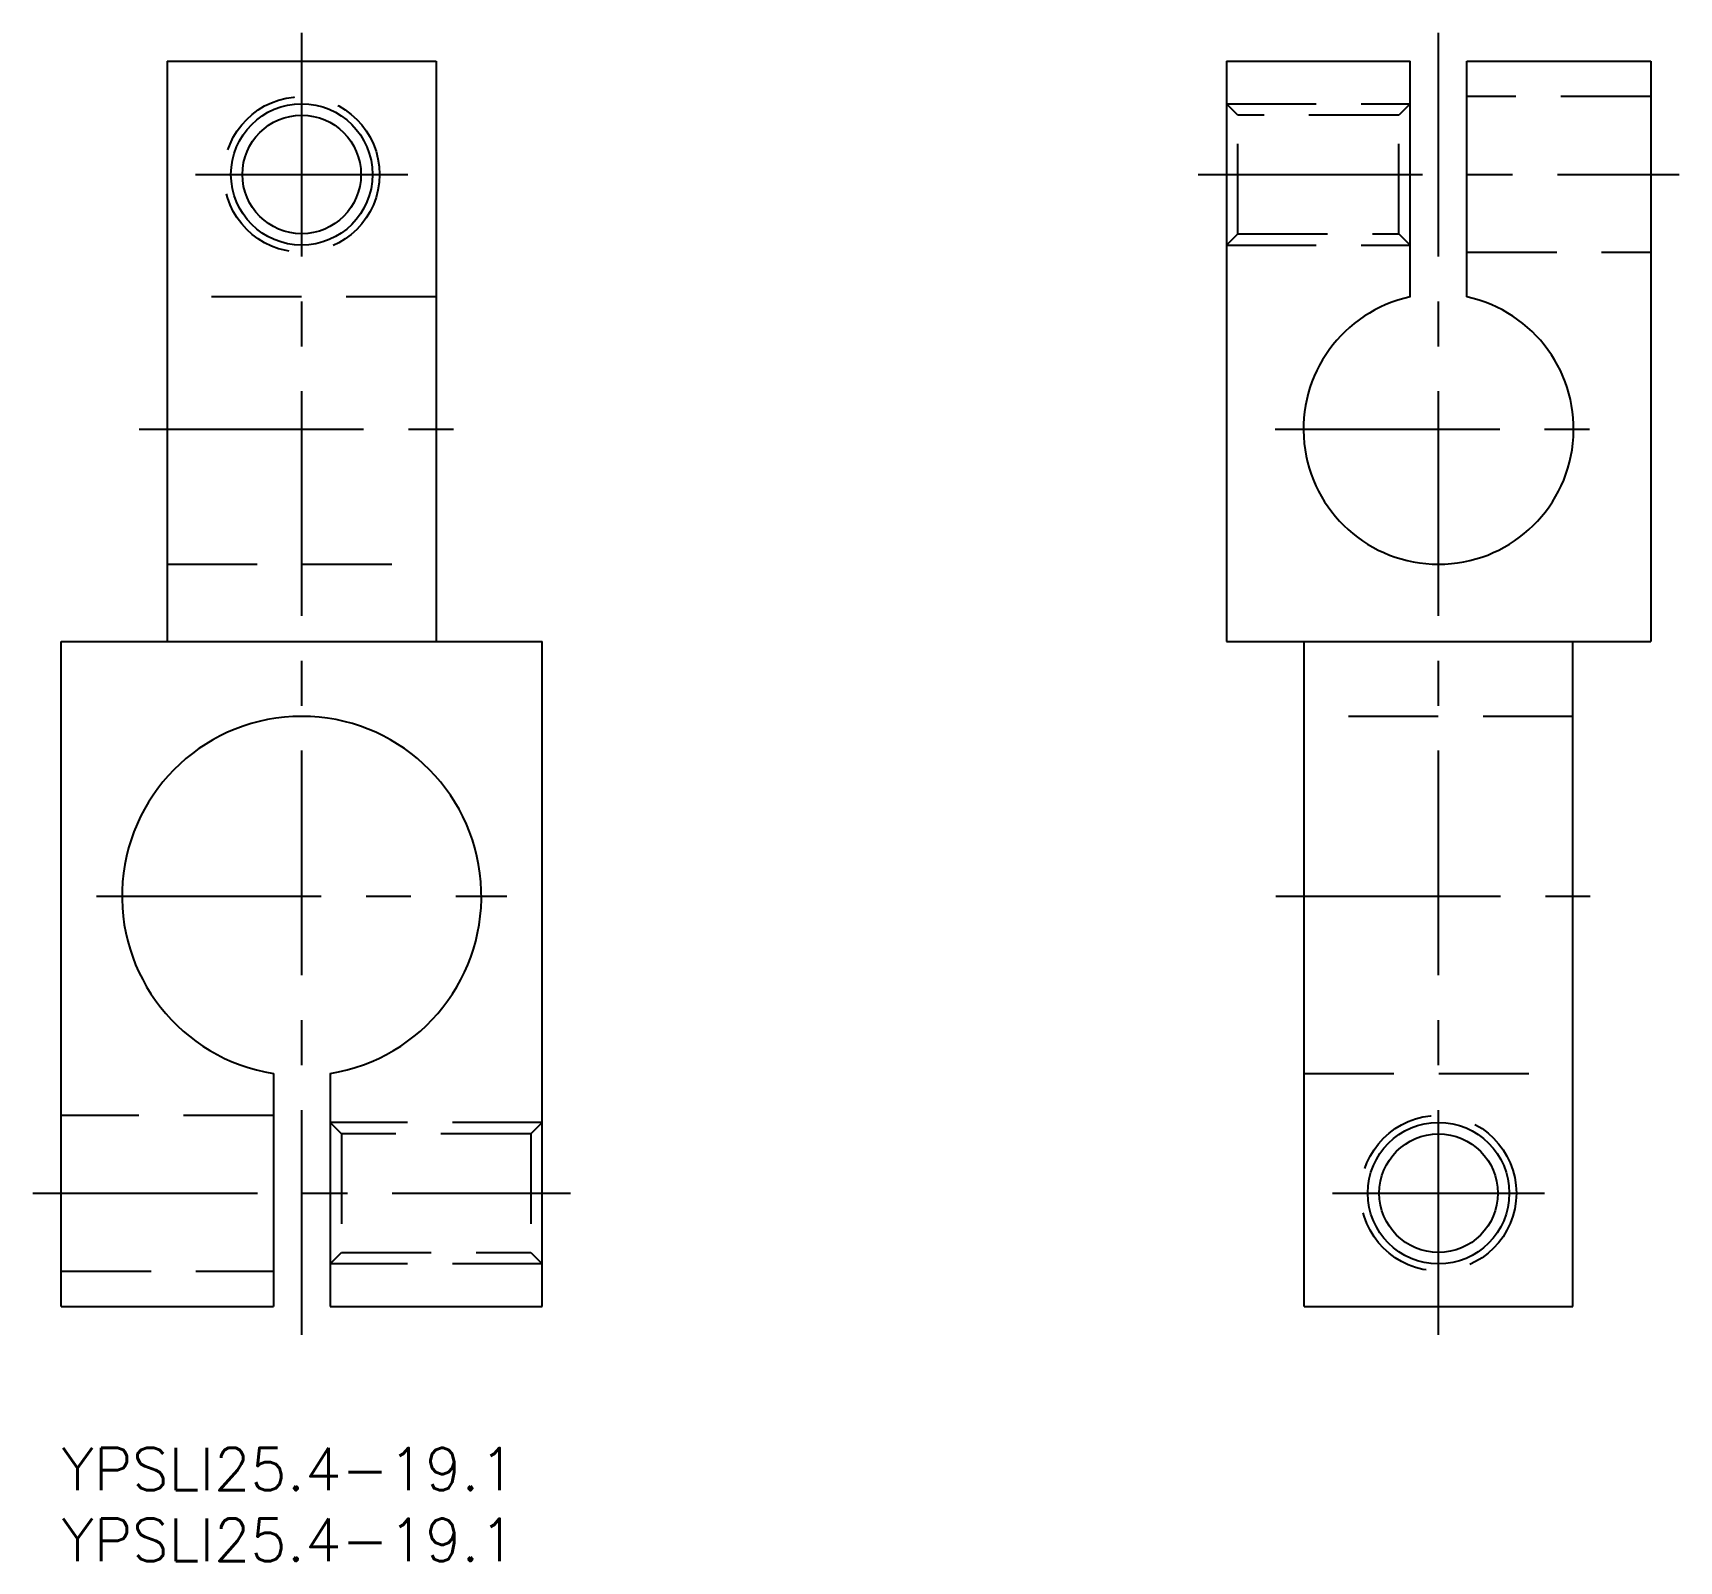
# Model space of a CAD drawing. Extents: x -2 to 114, y -8 to 100.
import ezdxf

# ---------------------------------------------------------------- set-up
doc = ezdxf.new("R2010")
doc.units = 0
doc.header["$LTSCALE"] = 0.5
doc.linetypes.add('CENTER', pattern=[50.8, 31.75, -6.35, 6.35, -6.35])
doc.linetypes.add('DASHED', pattern=[19.05, 12.7, -6.35])
for name, color, linetype in [('MSM_CENTER', 1, 'CENTER'), ('MSM_CONTINUOUS', 7, 'CONTINUOUS'), ('MSM_DASHED', 4, 'DASHED'), ('MSM_NARROW', 5, 'CONTINUOUS'), ('MSM_PART_NUMBER', 7, 'CONTINUOUS')]:
    doc.layers.add(name, color=color, linetype=linetype)
doc.styles.get("Standard").update_dxf_attribs({"font": 'txt.shx', "height": 3, "bigfont": 'bigfont.shx'})

# ---------------------------------------------------------------- blocks, each defined once
blk = doc.blocks.new('*U32')
at = {"layer": 'MSM_PART_NUMBER'}
blk.add_text('YPSLI25.4-19.1', height=3, dxfattribs=at).set_placement((0, -3))
blk = doc.blocks.new('*U33')
at = {"layer": 'MSM_PART_NUMBER'}
blk.add_text('YPSLI25.4-19.1', height=3, dxfattribs=at).set_placement((0, -8))

msp = doc.modelspace()

# ---------------------------------------------------------------- linework, layer by layer
at = {"layer": 'MSM_CENTER'}
for p, q in [((17, 8), (17, 100)), ((97.36, 8), (97.36, 100)), ((9.5, 90), (24.5, 90)), ((80.36, 90), (114.36, 90)), ((5.5, 72), (28.5, 72)), ((85.81, 72), (108.91, 72)), ((2.5, 39), (31.5, 39)), ((85.86, 39), (108.86, 39)), ((-2, 18), (36, 18)), ((89.86, 18), (104.86, 18))]:
    msp.add_line(p, q, dxfattribs=at)
at = {"layer": 'MSM_CONTINUOUS'}
for p, q in [((7.5, 98), (26.5, 98)), ((7.5, 98), (7.5, 57)), ((26.5, 98), (26.5, 57)), ((82.36, 98), (82.36, 57)), ((82.36, 98), (95.36, 98)), ((95.36, 81.34), (95.36, 98)), ((99.36, 98), (112.36, 98)), ((99.36, 81.34), (99.36, 98)), ((112.36, 98), (112.36, 57)), ((0, 57), (34, 57)), ((0, 10), (0, 57)), ((34, 10), (34, 57)), ((82.36, 57), (112.36, 57)), ((87.86, 10), (87.86, 57)), ((106.86, 10), (106.86, 57)), ((15, 26.46), (15, 10)), ((19, 26.46), (19, 10)), ((0, 10), (15, 10)), ((19, 10), (34, 10)), ((87.86, 10), (106.86, 10))]:
    msp.add_line(p, q, dxfattribs=at)
for centre in [(17, 90), (97.36, 18)]:
    msp.add_circle(centre, 4.19, dxfattribs=at)
for centre, radius, start, end in [((97.36, 72), 9.55, 102.0886, 77.9114), ((17, 39), 12.7, 279.0607, 260.9393)]:
    msp.add_arc(centre, radius, start, end, dxfattribs=at)
at = {"layer": 'MSM_DASHED'}
for p, q in [((112.36, 95.5), (99.36, 95.5)), ((83.17, 94.19), (82.36, 95)), ((82.36, 95), (95.36, 95)), ((95.36, 95), (94.55, 94.19)), ((94.55, 94.19), (83.17, 94.19)), ((83.17, 85.81), (83.17, 94.19)), ((94.55, 85.81), (94.55, 94.19)), ((82.36, 85), (83.17, 85.81)), ((82.36, 85), (95.36, 85)), ((83.17, 85.81), (94.55, 85.81)), ((94.55, 85.81), (95.36, 85)), ((99.36, 84.5), (112.36, 84.5)), ((26.5, 81.34), (7.5, 81.34)), ((7.5, 62.45), (26.5, 62.45)), ((106.86, 51.7), (87.86, 51.7)), ((87.86, 26.46), (106.86, 26.46)), ((15, 23.5), (0, 23.5)), ((19.81, 22.19), (19, 23)), ((34, 23), (19, 23)), ((33.19, 22.19), (19.81, 22.19)), ((19.81, 22.19), (19.81, 13.81)), ((34, 23), (33.19, 22.19)), ((33.19, 22.19), (33.19, 13.81)), ((19, 13), (19.81, 13.81)), ((34, 13), (19, 13)), ((19.81, 13.81), (33.19, 13.81)), ((33.19, 13.81), (34, 13)), ((0, 12.5), (15, 12.5))]:
    msp.add_line(p, q, dxfattribs=at)
for centre in [(17, 90), (97.36, 18)]:
    msp.add_circle(centre, 5.5, dxfattribs=at)
at = {"layer": 'MSM_NARROW'}
for centre in [(17, 90), (97.36, 18)]:
    msp.add_circle(centre, 5, dxfattribs=at)

# ---------------------------------------------------------------- block references
at = {"layer": 'MSM_CONTINUOUS'}
for name in ['*U32', '*U33']:
    msp.add_blockref(name, (0, 0), dxfattribs=at)

doc.saveas('drawing.dxf')
